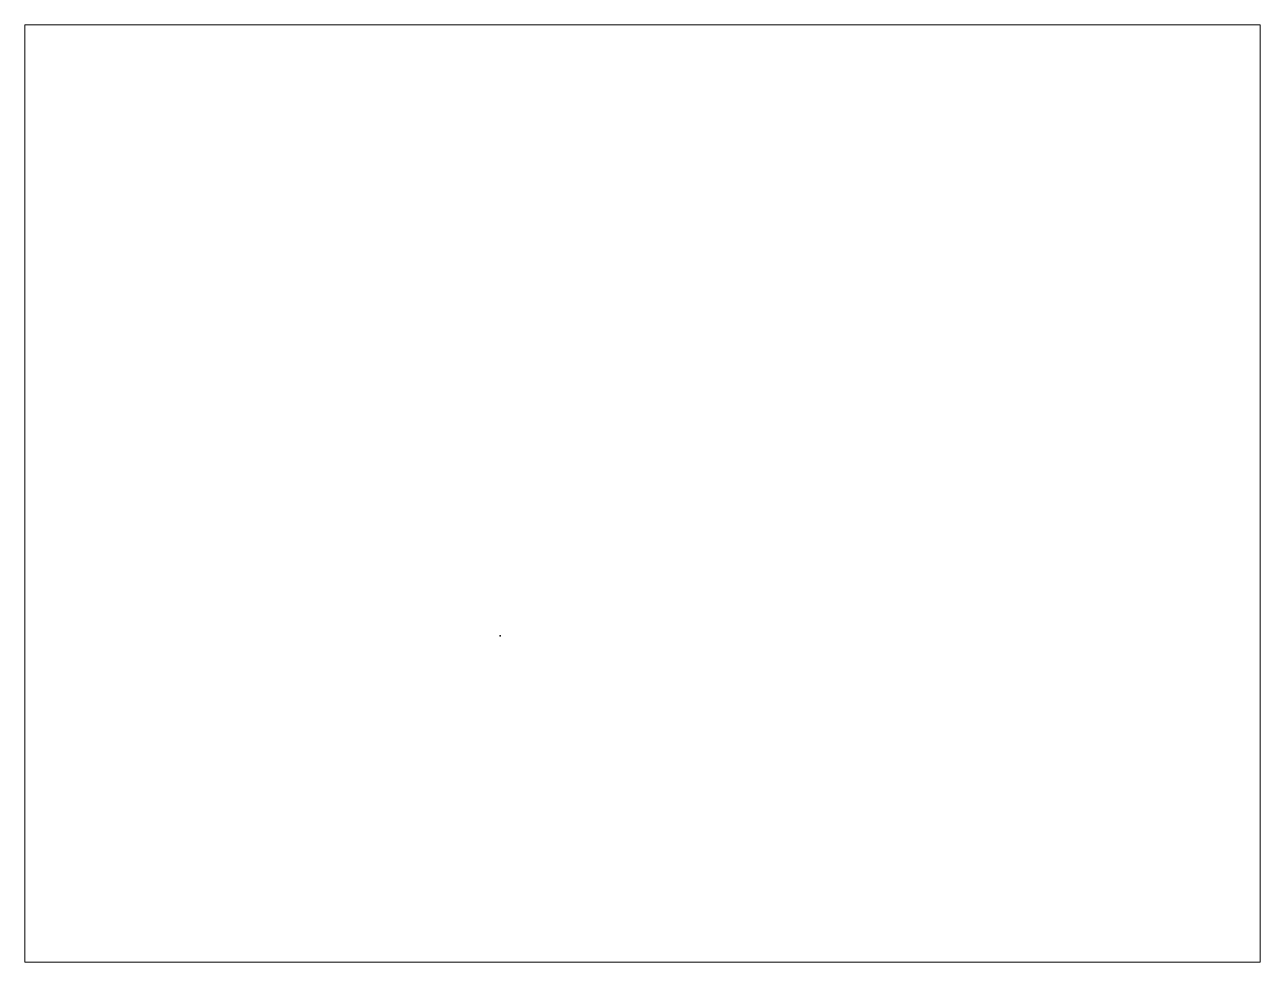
# Paper-space layout 'Layout2' of a CAD drawing. Extents: x 26 to 231, y 20 to 176.
# The model-space entities are those that its viewports show. They can reach past a viewport. Long polylines and large blocks are cut down to what shows.
import ezdxf

# ---------------------------------------------------------------- set-up
doc = ezdxf.new("R2010")
doc.units = 13
doc.layers.add('MAGNET', color=11, linetype='Continuous')

msp = doc.modelspace()

# ---------------------------------------------------------------- linework, layer by layer
at = {"layer": 'MAGNET'}
for points in [[(-470.6, -470.05), (-470.6, -469.95), (-470.1, -469.95), (-470.05, -470), (-470.1, -470.05), (-470.3, -470.05)], [(-470.05, -468.9), (-469.95, -468.9), (-469.95, -469.9), (-470, -469.95), (-470.05, -469.9), (-470.05, -469.7)], [(-470.05, -470.6), (-469.95, -470.6), (-469.95, -470.1), (-470, -470.05), (-470.05, -470.1), (-470.05, -470.3)], [(-468.9, -469.95), (-468.9, -470.05), (-469.9, -470.05), (-469.95, -470), (-469.9, -469.95)]]:
    msp.add_lwpolyline(points, close=True, dxfattribs=at)

psp = doc.layouts.new('Layout2')

# ---------------------------------------------------------------- viewports
at = {"layer": '0', "view_target_point": (-10, -10)}
psp.add_viewport(center=(128.5, 97.5), size=(205.6, 156), view_center_point=(0, 0), view_height=3030, dxfattribs=at)

doc.saveas('drawing.dxf')
